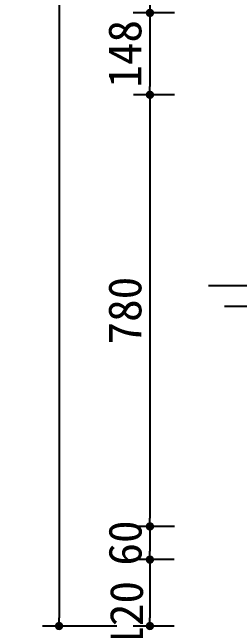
# Model space of a CAD drawing. Extents: x 517 to 4201, y 4235 to 7714.
# Drawn here: x 517 to 928, y 4856 to 5973 of the extents above; entities that cross this region are included whole.
import ezdxf

# ---------------------------------------------------------------- set-up
doc = ezdxf.new("R2010")
doc.units = 0
doc.header["$MEASUREMENT"] = 0
doc.layers.get('0').update_dxf_attribs({"linetype": 'CONTINUOUS'})
doc.layers.get('DEFPOINTS').update_dxf_attribs({"linetype": 'CONTINUOUS'})
doc.layers.add('DIM', color=3, linetype='CONTINUOUS')
doc.layers.add('TEXT', color=3, linetype='CONTINUOUS')
doc.styles.add('HZ', font='SIMFANG0.TTF')
doc.dimstyles.get("Standard").update_dxf_attribs({"dimscale": 30, "dimtxt": 2, "dimasz": 0.5, "dimexe": 1, "dimexo": 1, "dimgap": 0.5, "dimtad": 1, "dimdec": 0, "dimtxsty": 'HZ', "dimblk1": 'DOT', "dimblk2": 'DOT', "dimsah": 1, "dimcen": 0, "dimazin": 3, "dimtfac": 0.5, "dimtdec": 4, "dimtmove": 0, "dimatfit": 3, "dimtolj": 1, "dimtzin": 0})

# ---------------------------------------------------------------- blocks, each defined once
blk = doc.blocks.new('_DOT')
at = {"color": 0, "linetype": 'BYBLOCK'}
blk.add_line((-0.5, 0), (-1, 0), dxfattribs=at)
at = {"color": 0, "linetype": 'BYBLOCK', "const_width": 0.5}
blk.add_lwpolyline([(-0.25, 0, 1), (0.25, 0, 1)], format="xyb", close=True, dxfattribs=at)
blk = doc.blocks.new('*D12')
at = {"color": 0, "linetype": 'BYBLOCK'}
for p, q in [((-2485, 41080.4), (-2619.3, 41080.4)), ((-2589.3, 41065.4), (-2589.3, 38695.4)), ((-2485, 38680.4), (-2619.3, 38680.4))]:
    blk.add_line(p, q, dxfattribs=at)
at = {"layer": 'DEFPOINTS', "color": 0, "linetype": 'BYBLOCK'}
for p in [(-2455, 41080.4), (-2589.3, 38680.4), (-2455, 38680.4)]:
    blk.add_point(p, dxfattribs=at)
at = {"color": 0, "linetype": 'BYBLOCK', "xscale": 15, "yscale": 15, "zscale": 15}
for p, rotation in [((-2589.3, 41080.4), 90), ((-2589.3, 38680.4), 270)]:
    blk.add_blockref('_DOT', p, dxfattribs=dict(at, rotation=rotation))
at = {"color": 0, "linetype": 'BYBLOCK', "insert": (-2634.3, 39880.4), "char_height": 60, "attachment_point": 5, "rotation": 90, "style": 'HZ'}
blk.add_mtext('\\A1;2400', dxfattribs=at)
blk = doc.blocks.new('*D9')
at = {"color": 0, "linetype": 'BYBLOCK'}
for p, q in [((-2380.9, 39640.4), (-2455, 39640.4)), ((-2425, 39625.4), (-2425, 38875.4)), ((-2380.9, 38860.4), (-2455, 38860.4))]:
    blk.add_line(p, q, dxfattribs=at)
at = {"layer": 'DEFPOINTS', "color": 0, "linetype": 'BYBLOCK'}
for p in [(-2350.9, 39640.4), (-2425, 38860.4), (-2350.9, 38860.4)]:
    blk.add_point(p, dxfattribs=at)
at = {"color": 0, "linetype": 'BYBLOCK', "xscale": 15, "yscale": 15, "zscale": 15}
for p, rotation in [((-2425, 39640.4), 90), ((-2425, 38860.4), 270)]:
    blk.add_blockref('_DOT', p, dxfattribs=dict(at, rotation=rotation))
at = {"color": 0, "linetype": 'BYBLOCK', "insert": (-2470, 39250.4), "char_height": 60, "attachment_point": 5, "rotation": 90, "style": 'HZ'}
blk.add_mtext('\\A1;780', dxfattribs=at)
blk = doc.blocks.new('*D11')
at = {"color": 0, "linetype": 'BYBLOCK'}
for p, q in [((5673.7, 43754.9), (5599.6, 43754.9)), ((5629.6, 43739.9), (5629.6, 43649.9)), ((5673.7, 43634.9), (5599.6, 43634.9))]:
    blk.add_line(p, q, dxfattribs=at)
at = {"layer": 'DEFPOINTS', "color": 0, "linetype": 'BYBLOCK'}
for p in [(5703.7, 43754.9), (5629.6, 43634.9), (5703.7, 43634.9)]:
    blk.add_point(p, dxfattribs=at)
at = {"color": 0, "linetype": 'BYBLOCK', "xscale": 15, "yscale": 15, "zscale": 15}
for p, rotation in [((5629.6, 43754.9), 90), ((5629.6, 43634.9), 270)]:
    blk.add_blockref('_DOT', p, dxfattribs=dict(at, rotation=rotation))
at = {"color": 0, "linetype": 'BYBLOCK', "insert": (5587.6, 43655.1), "char_height": 60, "attachment_point": 5, "rotation": 90, "style": 'HZ'}
blk.add_mtext('\\A1;120', dxfattribs=at)
blk = doc.blocks.new('*D10')
at = {"color": 0, "linetype": 'BYBLOCK'}
for p, q in [((5673.7, 43814.9), (5599.6, 43814.9)), ((5629.6, 43799.9), (5629.6, 43769.9)), ((5673.7, 43754.9), (5599.6, 43754.9))]:
    blk.add_line(p, q, dxfattribs=at)
at = {"layer": 'DEFPOINTS', "color": 0, "linetype": 'BYBLOCK'}
for p in [(5703.7, 43814.9), (5629.6, 43754.9), (5703.7, 43754.9)]:
    blk.add_point(p, dxfattribs=at)
at = {"color": 0, "linetype": 'BYBLOCK', "xscale": 15, "yscale": 15, "zscale": 15}
for p, rotation in [((5629.6, 43814.9), 90), ((5629.6, 43754.9), 270)]:
    blk.add_blockref('_DOT', p, dxfattribs=dict(at, rotation=rotation))
at = {"color": 0, "linetype": 'BYBLOCK', "insert": (5585.1, 43784.9), "char_height": 60, "attachment_point": 5, "rotation": 90, "style": 'HZ'}
blk.add_mtext('\\A1;60', dxfattribs=at)
blk = doc.blocks.new('*D8')
at = {"color": 0, "linetype": 'BYBLOCK'}
for p, q in [((-2380.9, 39788.4), (-2455, 39788.4)), ((-2425, 39773.4), (-2425, 39655.4)), ((-2380.9, 39640.4), (-2455, 39640.4))]:
    blk.add_line(p, q, dxfattribs=at)
at = {"layer": 'DEFPOINTS', "color": 0, "linetype": 'BYBLOCK'}
for p in [(-2350.9, 39788.4), (-2425, 39640.4), (-2350.9, 39640.4)]:
    blk.add_point(p, dxfattribs=at)
at = {"color": 0, "linetype": 'BYBLOCK', "xscale": 15, "yscale": 15, "zscale": 15}
for p, rotation in [((-2425, 39788.4), 90), ((-2425, 39640.4), 270)]:
    blk.add_blockref('_DOT', p, dxfattribs=dict(at, rotation=rotation))
at = {"color": 0, "linetype": 'BYBLOCK', "insert": (-2470, 39714.4), "char_height": 60, "attachment_point": 5, "rotation": 90, "style": 'HZ'}
blk.add_mtext('\\A1;148', dxfattribs=at)
blk = doc.blocks.new('*D7')
at = {"color": 0, "linetype": 'BYBLOCK'}
for p, q in [((5629.6, 44807.9), (5629.6, 44822.9)), ((5673.7, 44792.9), (5599.6, 44792.9)), ((5629.6, 44792.9), (5629.6, 44742.9)), ((5629.6, 44792.9), (5629.6, 44742.9)), ((5673.7, 44742.9), (5599.6, 44742.9)), ((5629.6, 44727.9), (5629.6, 44712.9))]:
    blk.add_line(p, q, dxfattribs=at)
at = {"layer": 'DEFPOINTS', "color": 0, "linetype": 'BYBLOCK'}
for p in [(5703.7, 44792.9), (5629.6, 44742.9), (5703.7, 44742.9)]:
    blk.add_point(p, dxfattribs=at)
at = {"color": 0, "linetype": 'BYBLOCK', "xscale": 15, "yscale": 15, "zscale": 15}
for p, rotation in [((5629.6, 44792.9), 270), ((5629.6, 44742.9), 90)]:
    blk.add_blockref('_DOT', p, dxfattribs=dict(at, rotation=rotation))
at = {"color": 0, "linetype": 'BYBLOCK', "insert": (5589.1, 44837.2), "char_height": 60, "attachment_point": 5, "rotation": 90, "style": 'HZ'}
blk.add_mtext('\\A1;50', dxfattribs=at)

msp = doc.modelspace()

# ---------------------------------------------------------------- linework, layer by layer
at = {"layer": 'TEXT'}
msp.add_line((871.8, 5479.5), (3602.5, 5479.5), dxfattribs=at)
at = {"layer": 'TEXT', "color": 1}
msp.add_lwpolyline([(900.4, 5441.8), (1094.4, 5441.8)], dxfattribs=at)

# ---------------------------------------------------------------- dimensions: what is measured, and where the dimension line sits
at = {"layer": 'DIM'}
for base, p1, p2, picture, middle in [((601.5, 4864), (735.9, 7264), (735.9, 4864), '*D12', (556.5, 6064)), ((765.9, 5824), (840, 5972), (840, 5824), '*D8', (720.9, 5898)), ((765.9, 5044), (840, 5824), (840, 5044), '*D9', (720.9, 5434))]:
    dim = msp.add_linear_dim(base=base, p1=p1, p2=p2, angle=90, dimstyle='STANDARD', override={"dimdec": 0}, dxfattribs=at)
    dim.commit()
    dim.dimension.update_dxf_attribs({"geometry": picture, "text_midpoint": middle, "insert": (3190.9, -33816.4)})
for base, p1, p2, picture, middle in [((765.9, 5972), (840, 6022), (840, 5972), '*D7', (725.3, 6066.3)), ((765.9, 4984), (840, 5044), (840, 4984), '*D10', (721.4, 5014)), ((765.9, 4864), (840, 4984), (840, 4864), '*D11', (723.9, 4884.2))]:
    dim = msp.add_linear_dim(base=base, p1=p1, p2=p2, angle=90, dimstyle='STANDARD', override={"dimdec": 0}, dxfattribs=at)
    dim.commit()
    dim.dimension.update_dxf_attribs({"geometry": picture, "text_midpoint": middle, "dimtype": 128, "insert": (-4863.8, -38770.9)})

doc.saveas('drawing.dxf')
